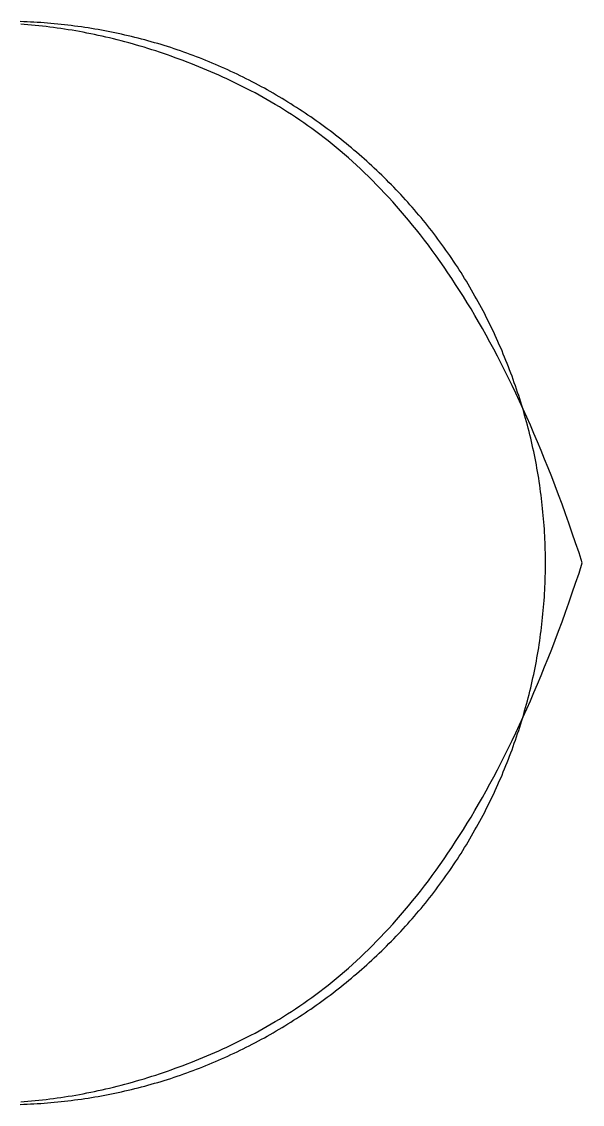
# Model space of a CAD drawing. Header units: millimetres. Extents: x -46.8 to 50, y -46.8 to 46.8.
# Drawn here: x 1.6 to 50, y -46.8 to 46.8 of the extents above; entities that cross this region are included whole.
import ezdxf

# ---------------------------------------------------------------- set-up
doc = ezdxf.new("R2010")
doc.units = ezdxf.units.MM

msp = doc.modelspace()

# ---------------------------------------------------------------- linework, layer by layer
for points in [[(1.471, -46.773, 15.1), (1.765, -46.763, 15.12), (2.059, -46.752, 15.14), (2.353, -46.738, 15.16), (2.647, -46.722, 15.18), (2.941, -46.705, 15.2), (3.234, -46.686, 15.22), (3.528, -46.665, 15.24), (3.821, -46.643, 15.26), (4.114, -46.618, 15.28), (4.407, -46.592, 15.3), (4.7, -46.564, 15.32), (4.993, -46.534, 15.34), (5.285, -46.502, 15.36), (5.577, -46.468, 15.38), (5.87, -46.433, 15.4), (6.161, -46.396, 15.42), (6.453, -46.356, 15.44), (6.744, -46.316, 15.46), (7.035, -46.273, 15.48), (7.326, -46.228, 15.5), (7.616, -46.182, 15.52), (7.906, -46.134, 15.54), (8.196, -46.084, 15.56), (8.486, -46.032, 15.58), (8.775, -45.979, 15.6), (9.064, -45.923, 15.62), (9.352, -45.866, 15.64), (9.64, -45.807, 15.66), (9.928, -45.746, 15.68), (10.215, -45.683, 15.7), (10.502, -45.619, 15.72), (10.788, -45.553, 15.74), (11.074, -45.485, 15.76), (11.36, -45.415, 15.78), (11.645, -45.343, 15.8), (11.929, -45.269, 15.82), (12.213, -45.194, 15.84), (12.497, -45.117, 15.86), (12.78, -45.038, 15.88), (13.063, -44.957, 15.9), (13.345, -44.874, 15.92), (13.626, -44.79, 15.94), (13.907, -44.704, 15.96), (14.187, -44.615, 15.98), (14.467, -44.526, 16), (14.746, -44.434, 16.02), (15.025, -44.34, 16.04), (15.303, -44.245, 16.06), (15.58, -44.148, 16.08), (15.857, -44.049, 16.1), (16.133, -43.948, 16.12), (16.409, -43.846, 16.14), (16.684, -43.741, 16.16), (16.958, -43.635, 16.18), (17.231, -43.528, 16.2), (17.504, -43.418, 16.22), (17.776, -43.307, 16.24), (18.047, -43.194, 16.26), (18.318, -43.079, 16.28), (18.588, -42.963, 16.3), (18.857, -42.845, 16.32), (19.126, -42.725, 16.34), (19.393, -42.603, 16.36), (19.66, -42.48, 16.38), (19.927, -42.355, 16.4), (20.192, -42.229, 16.42), (20.457, -42.1, 16.44), (20.72, -41.97, 16.46), (20.983, -41.839, 16.48), (21.246, -41.706, 16.5), (21.507, -41.571, 16.52), (21.768, -41.434, 16.54), (22.027, -41.296, 16.56), (22.286, -41.156, 16.58), (22.544, -41.015, 16.6), (22.801, -40.872, 16.62), (23.057, -40.727, 16.64), (23.312, -40.581, 16.66), (23.567, -40.433, 16.68), (23.82, -40.284, 16.7), (24.073, -40.133, 16.72), (24.324, -39.981, 16.74), (24.575, -39.827, 16.76), (24.825, -39.671, 16.78), (25.074, -39.514, 16.8), (25.321, -39.355, 16.82), (25.568, -39.195, 16.84), (25.814, -39.033, 16.86), (26.059, -38.87, 16.88), (26.303, -38.705, 16.9), (26.545, -38.539, 16.92), (26.787, -38.371, 16.94), (27.028, -38.202, 16.96), (27.267, -38.031, 16.98), (27.506, -37.859, 17), (27.744, -37.685, 17.02), (27.98, -37.51, 17.04), (28.215, -37.333, 17.06), (28.45, -37.155, 17.08), (28.683, -36.976, 17.1), (28.915, -36.795, 17.12), (29.146, -36.612, 17.14), (29.376, -36.429, 17.16), (29.604, -36.243, 17.18), (29.832, -36.057, 17.2), (30.058, -35.869, 17.22), (30.283, -35.679, 17.24), (30.507, -35.489, 17.26), (30.73, -35.296, 17.28), (30.951, -35.103, 17.3), (31.172, -34.908, 17.32), (31.391, -34.712, 17.34), (31.609, -34.514, 17.36), (31.826, -34.315, 17.38), (32.041, -34.115, 17.4), (32.255, -33.913, 17.42), (32.468, -33.71, 17.44), (32.68, -33.506, 17.46), (32.89, -33.3, 17.48), (33.099, -33.094, 17.5), (33.307, -32.885, 17.52), (33.513, -32.676, 17.54), (33.718, -32.465, 17.56), (33.922, -32.253, 17.58), (34.125, -32.04, 17.6), (34.326, -31.825, 17.62), (34.525, -31.609, 17.64), (34.724, -31.392, 17.66), (34.921, -31.174, 17.68), (35.116, -30.955, 17.7), (35.31, -30.734, 17.72), (35.503, -30.512, 17.74), (35.694, -30.289, 17.76), (35.884, -30.064, 17.78), (36.073, -29.839, 17.8), (36.26, -29.612, 17.82), (36.445, -29.384, 17.84), (36.629, -29.155, 17.86), (36.812, -28.924, 17.88), (36.993, -28.693, 17.9), (37.172, -28.46, 17.92), (37.351, -28.227, 17.94), (37.527, -27.992, 17.96), (37.702, -27.756, 17.98), (37.876, -27.518, 18), (38.048, -27.28, 18.02), (38.218, -27.041, 18.04), (38.387, -26.8, 18.06), (38.554, -26.558, 18.08), (38.72, -26.316, 18.1), (38.884, -26.072, 18.12), (39.047, -25.827, 18.14), (39.208, -25.581, 18.16), (39.367, -25.334, 18.18), (39.525, -25.086, 18.2), (39.682, -24.837, 18.22), (39.836, -24.588, 18.24), (39.99, -24.337, 18.26), (40.141, -24.085, 18.28), (40.291, -23.832, 18.3), (40.439, -23.578, 18.32), (40.586, -23.323, 18.34), (40.731, -23.068, 18.36), (40.875, -22.811, 18.38), (41.017, -22.553, 18.4), (41.157, -22.295, 18.42), (41.296, -22.036, 18.44), (41.433, -21.776, 18.46), (41.568, -21.515, 18.48), (41.702, -21.253, 18.5), (41.834, -20.99, 18.52), (41.965, -20.726, 18.54), (42.094, -20.462, 18.56), (42.221, -20.197, 18.58), (42.346, -19.931, 18.6), (42.47, -19.664, 18.62), (42.593, -19.396, 18.64), (42.713, -19.128, 18.66), (42.832, -18.859, 18.68), (42.949, -18.589, 18.7), (43.065, -18.319, 18.72), (43.179, -18.047, 18.74), (43.291, -17.775, 18.76), (43.402, -17.503, 18.78), (43.511, -17.229, 18.8), (43.618, -16.955, 18.82), (43.723, -16.681, 18.84), (43.827, -16.405, 18.86), (43.929, -16.129, 18.88), (44.029, -15.853, 18.9), (44.128, -15.576, 18.92), (44.225, -15.298, 18.94), (44.32, -15.019, 18.96), (44.414, -14.74, 18.98), (44.506, -14.461, 19), (44.596, -14.181, 19.02), (44.684, -13.9, 19.04), (44.771, -13.619, 19.06), (44.856, -13.337, 19.08), (44.939, -13.055, 19.1), (45.02, -12.772, 19.12), (45.1, -12.489, 19.14), (45.178, -12.205, 19.16), (45.254, -11.921, 19.18), (45.328, -11.636, 19.2), (45.401, -11.351, 19.22), (45.471, -11.065, 19.24), (45.54, -10.779, 19.26), (45.608, -10.493, 19.28), (45.673, -10.206, 19.3), (45.737, -9.919, 19.32), (45.799, -9.631, 19.34), (45.859, -9.343, 19.36), (45.917, -9.055, 19.38), (45.974, -8.766, 19.4), (46.029, -8.477, 19.42), (46.082, -8.188, 19.44), (46.133, -7.898, 19.46), (46.182, -7.608, 19.48), (46.23, -7.318, 19.5), (46.275, -7.028, 19.52), (46.319, -6.737, 19.54), (46.361, -6.446, 19.56), (46.401, -6.154, 19.58), (46.44, -5.863, 19.6), (46.476, -5.571, 19.62), (46.511, -5.279, 19.64), (46.544, -4.987, 19.66), (46.575, -4.695, 19.68), (46.604, -4.402, 19.7), (46.631, -4.109, 19.72), (46.657, -3.816, 19.74), (46.68, -3.523, 19.76), (46.702, -3.23, 19.78), (46.722, -2.937, 19.8), (46.74, -2.644, 19.82), (46.756, -2.35, 19.84), (46.77, -2.057, 19.86), (46.783, -1.763, 19.88), (46.793, -1.469, 19.9), (46.802, -1.175, 19.92), (46.808, -0.882, 19.94), (46.813, -0.588, 19.96), (46.816, -0.294, 19.98), (46.817, 0, 20), (46.816, 0.294, 20.02), (46.813, 0.588, 20.04), (46.808, 0.882, 20.06), (46.802, 1.175, 20.08), (46.793, 1.469, 20.1), (46.783, 1.763, 20.12), (46.77, 2.057, 20.14), (46.756, 2.35, 20.16), (46.74, 2.644, 20.18), (46.722, 2.937, 20.2), (46.702, 3.23, 20.22), (46.68, 3.523, 20.24), (46.657, 3.816, 20.26), (46.631, 4.109, 20.28), (46.604, 4.402, 20.3), (46.575, 4.695, 20.32), (46.544, 4.987, 20.34), (46.511, 5.279, 20.36), (46.476, 5.571, 20.38), (46.44, 5.863, 20.4), (46.401, 6.154, 20.42), (46.361, 6.446, 20.44), (46.319, 6.737, 20.46), (46.275, 7.028, 20.48), (46.23, 7.318, 20.5), (46.182, 7.608, 20.52), (46.133, 7.898, 20.54), (46.082, 8.188, 20.56), (46.029, 8.477, 20.58), (45.974, 8.766, 20.6), (45.917, 9.055, 20.62), (45.859, 9.343, 20.64), (45.799, 9.631, 20.66), (45.737, 9.919, 20.68), (45.673, 10.206, 20.7), (45.608, 10.493, 20.72), (45.54, 10.779, 20.74), (45.471, 11.065, 20.76), (45.401, 11.351, 20.78), (45.328, 11.636, 20.8), (45.254, 11.921, 20.82), (45.178, 12.205, 20.84), (45.1, 12.489, 20.86), (45.02, 12.772, 20.88), (44.939, 13.055, 20.9), (44.856, 13.337, 20.92), (44.771, 13.619, 20.94), (44.684, 13.9, 20.96), (44.596, 14.181, 20.98), (44.506, 14.461, 21), (44.414, 14.74, 21.02), (44.32, 15.019, 21.04), (44.225, 15.298, 21.06), (44.128, 15.576, 21.08), (44.029, 15.853, 21.1), (43.929, 16.129, 21.12), (43.827, 16.405, 21.14), (43.723, 16.681, 21.16), (43.618, 16.955, 21.18), (43.511, 17.229, 21.2), (43.402, 17.503, 21.22), (43.291, 17.775, 21.24), (43.179, 18.047, 21.26), (43.065, 18.319, 21.28), (42.949, 18.589, 21.3), (42.832, 18.859, 21.32), (42.713, 19.128, 21.34), (42.593, 19.396, 21.36), (42.47, 19.664, 21.38), (42.346, 19.931, 21.4), (42.221, 20.197, 21.42), (42.094, 20.462, 21.44), (41.965, 20.726, 21.46), (41.834, 20.99, 21.48), (41.702, 21.253, 21.5), (41.568, 21.515, 21.52), (41.433, 21.776, 21.54), (41.296, 22.036, 21.56), (41.157, 22.295, 21.58), (41.017, 22.553, 21.6), (40.875, 22.811, 21.62), (40.731, 23.068, 21.64), (40.586, 23.323, 21.66), (40.439, 23.578, 21.68), (40.291, 23.832, 21.7), (40.141, 24.085, 21.72), (39.99, 24.337, 21.74), (39.836, 24.588, 21.76), (39.682, 24.837, 21.78), (39.525, 25.086, 21.8), (39.367, 25.334, 21.82), (39.208, 25.581, 21.84), (39.047, 25.827, 21.86), (38.884, 26.072, 21.88), (38.72, 26.316, 21.9), (38.554, 26.558, 21.92), (38.387, 26.8, 21.94), (38.218, 27.041, 21.96), (38.048, 27.28, 21.98), (37.876, 27.518, 22), (37.702, 27.756, 22.02), (37.527, 27.992, 22.04), (37.351, 28.227, 22.06), (37.172, 28.46, 22.08), (36.993, 28.693, 22.1), (36.812, 28.924, 22.12), (36.629, 29.155, 22.14), (36.445, 29.384, 22.16), (36.26, 29.612, 22.18), (36.073, 29.839, 22.2), (35.884, 30.064, 22.22), (35.694, 30.289, 22.24), (35.503, 30.512, 22.26), (35.31, 30.734, 22.28), (35.116, 30.955, 22.3), (34.921, 31.174, 22.32), (34.724, 31.392, 22.34), (34.525, 31.609, 22.36), (34.326, 31.825, 22.38), (34.125, 32.04, 22.4), (33.922, 32.253, 22.42), (33.718, 32.465, 22.44), (33.513, 32.676, 22.46), (33.307, 32.885, 22.48), (33.099, 33.094, 22.5), (32.89, 33.3, 22.52), (32.68, 33.506, 22.54), (32.468, 33.71, 22.56), (32.255, 33.913, 22.58), (32.041, 34.115, 22.6), (31.826, 34.315, 22.62), (31.609, 34.514, 22.64), (31.391, 34.712, 22.66), (31.172, 34.908, 22.68), (30.951, 35.103, 22.7), (30.73, 35.296, 22.72), (30.507, 35.489, 22.74), (30.283, 35.679, 22.76), (30.058, 35.869, 22.78), (29.832, 36.057, 22.8), (29.604, 36.243, 22.82), (29.376, 36.429, 22.84), (29.146, 36.612, 22.86), (28.915, 36.795, 22.88), (28.683, 36.976, 22.9), (28.45, 37.155, 22.92), (28.215, 37.333, 22.94), (27.98, 37.51, 22.96), (27.744, 37.685, 22.98), (27.506, 37.859, 23), (27.267, 38.031, 23.02), (27.028, 38.202, 23.04), (26.787, 38.371, 23.06), (26.545, 38.539, 23.08), (26.303, 38.705, 23.1), (26.059, 38.87, 23.12), (25.814, 39.033, 23.14), (25.568, 39.195, 23.16), (25.321, 39.355, 23.18), (25.074, 39.514, 23.2), (24.825, 39.671, 23.22), (24.575, 39.827, 23.24), (24.324, 39.981, 23.26), (24.073, 40.133, 23.28), (23.82, 40.284, 23.3), (23.567, 40.433, 23.32), (23.312, 40.581, 23.34), (23.057, 40.727, 23.36), (22.801, 40.872, 23.38), (22.544, 41.015, 23.4), (22.286, 41.156, 23.42), (22.027, 41.296, 23.44), (21.768, 41.434, 23.46), (21.507, 41.571, 23.48), (21.246, 41.706, 23.5), (20.983, 41.839, 23.52), (20.72, 41.97, 23.54), (20.457, 42.1, 23.56), (20.192, 42.229, 23.58), (19.927, 42.355, 23.6), (19.66, 42.48, 23.62), (19.393, 42.603, 23.64), (19.126, 42.725, 23.66), (18.857, 42.845, 23.68), (18.588, 42.963, 23.7), (18.318, 43.079, 23.72), (18.047, 43.194, 23.74), (17.776, 43.307, 23.76), (17.504, 43.418, 23.78), (17.231, 43.528, 23.8), (16.958, 43.635, 23.82), (16.684, 43.741, 23.84), (16.409, 43.846, 23.86), (16.133, 43.948, 23.88), (15.857, 44.049, 23.9), (15.58, 44.148, 23.92), (15.303, 44.245, 23.94), (15.025, 44.34, 23.96), (14.746, 44.434, 23.98), (14.467, 44.526, 24), (14.187, 44.615, 24.02), (13.907, 44.704, 24.04), (13.626, 44.79, 24.06), (13.345, 44.874, 24.08), (13.063, 44.957, 24.1), (12.78, 45.038, 24.12), (12.497, 45.117, 24.14), (12.213, 45.194, 24.16), (11.929, 45.269, 24.18), (11.645, 45.343, 24.2), (11.36, 45.415, 24.22), (11.074, 45.485, 24.24), (10.788, 45.553, 24.26), (10.502, 45.619, 24.28), (10.215, 45.683, 24.3), (9.928, 45.746, 24.32), (9.64, 45.807, 24.34), (9.352, 45.866, 24.36), (9.064, 45.923, 24.38), (8.775, 45.979, 24.4), (8.486, 46.032, 24.42), (8.196, 46.084, 24.44), (7.906, 46.134, 24.46), (7.616, 46.182, 24.48), (7.326, 46.228, 24.5), (7.035, 46.273, 24.52), (6.744, 46.316, 24.54), (6.453, 46.356, 24.56), (6.161, 46.396, 24.58), (5.87, 46.433, 24.6), (5.577, 46.468, 24.62), (5.285, 46.502, 24.64), (4.993, 46.534, 24.66), (4.7, 46.564, 24.68), (4.407, 46.592, 24.7), (4.114, 46.618, 24.72), (3.821, 46.643, 24.74), (3.528, 46.665, 24.76), (3.234, 46.686, 24.78), (2.941, 46.705, 24.8), (2.647, 46.722, 24.82), (2.353, 46.738, 24.84), (2.059, 46.752, 24.86), (1.765, 46.763, 24.88), (1.471, 46.773, 24.9)], [(1.471, -46.773, 35.1), (1.765, -46.763, 35.12), (2.059, -46.752, 35.14), (2.353, -46.738, 35.16), (2.647, -46.722, 35.18), (2.941, -46.705, 35.2), (3.234, -46.686, 35.22), (3.528, -46.665, 35.24), (3.821, -46.643, 35.26), (4.114, -46.618, 35.28), (4.407, -46.592, 35.3), (4.7, -46.564, 35.32), (4.993, -46.534, 35.34), (5.285, -46.502, 35.36), (5.577, -46.468, 35.38), (5.87, -46.433, 35.4), (6.161, -46.396, 35.42), (6.453, -46.356, 35.44), (6.744, -46.316, 35.46), (7.035, -46.273, 35.48), (7.326, -46.228, 35.5), (7.616, -46.182, 35.52), (7.906, -46.134, 35.54), (8.196, -46.084, 35.56), (8.486, -46.032, 35.58), (8.775, -45.979, 35.6), (9.064, -45.923, 35.62), (9.352, -45.866, 35.64), (9.64, -45.807, 35.66), (9.928, -45.746, 35.68), (10.215, -45.683, 35.7), (10.502, -45.619, 35.72), (10.788, -45.553, 35.74), (11.074, -45.485, 35.76), (11.36, -45.415, 35.78), (11.645, -45.343, 35.8), (11.929, -45.269, 35.82), (12.213, -45.194, 35.84), (12.497, -45.117, 35.86), (12.78, -45.038, 35.88), (13.063, -44.957, 35.9), (13.345, -44.874, 35.92), (13.626, -44.79, 35.94), (13.907, -44.704, 35.96), (14.187, -44.615, 35.98), (14.467, -44.526, 36), (14.746, -44.434, 36.02), (15.025, -44.34, 36.04), (15.303, -44.245, 36.06), (15.58, -44.148, 36.08), (15.857, -44.049, 36.1), (16.133, -43.948, 36.12), (16.409, -43.846, 36.14), (16.684, -43.741, 36.16), (16.958, -43.635, 36.18), (17.231, -43.528, 36.2), (17.504, -43.418, 36.22), (17.776, -43.307, 36.24), (18.047, -43.194, 36.26), (18.318, -43.079, 36.28), (18.588, -42.963, 36.3), (18.857, -42.845, 36.32), (19.126, -42.725, 36.34), (19.393, -42.603, 36.36), (19.66, -42.48, 36.38), (19.927, -42.355, 36.4), (20.192, -42.229, 36.42), (20.457, -42.1, 36.44), (20.72, -41.97, 36.46), (20.983, -41.839, 36.48), (21.246, -41.706, 36.5), (21.507, -41.571, 36.52), (21.768, -41.434, 36.54), (22.027, -41.296, 36.56), (22.286, -41.156, 36.58), (22.544, -41.015, 36.6), (22.801, -40.872, 36.62), (23.057, -40.727, 36.64), (23.312, -40.581, 36.66), (23.567, -40.433, 36.68), (23.82, -40.284, 36.7), (24.073, -40.133, 36.72), (24.324, -39.981, 36.74), (24.575, -39.827, 36.76), (24.825, -39.671, 36.78), (25.074, -39.514, 36.8), (25.321, -39.355, 36.82), (25.568, -39.195, 36.84), (25.814, -39.033, 36.86), (26.059, -38.87, 36.88), (26.303, -38.705, 36.9), (26.545, -38.539, 36.92), (26.787, -38.371, 36.94), (27.028, -38.202, 36.96), (27.267, -38.031, 36.98), (27.506, -37.859, 37), (27.744, -37.685, 37.02), (27.98, -37.51, 37.04), (28.215, -37.333, 37.06), (28.45, -37.155, 37.08), (28.683, -36.976, 37.1), (28.915, -36.795, 37.12), (29.146, -36.612, 37.14), (29.376, -36.429, 37.16), (29.604, -36.243, 37.18), (29.832, -36.057, 37.2), (30.058, -35.869, 37.22), (30.283, -35.679, 37.24), (30.507, -35.489, 37.26), (30.73, -35.296, 37.28), (30.951, -35.103, 37.3), (31.172, -34.908, 37.32), (31.391, -34.712, 37.34), (31.609, -34.514, 37.36), (31.826, -34.315, 37.38), (32.041, -34.115, 37.4), (32.255, -33.913, 37.42), (32.468, -33.71, 37.44), (32.68, -33.506, 37.46), (32.89, -33.3, 37.48), (33.099, -33.094, 37.5), (33.307, -32.885, 37.52), (33.513, -32.676, 37.54), (33.718, -32.465, 37.56), (33.922, -32.253, 37.58), (34.125, -32.04, 37.6), (34.326, -31.825, 37.62), (34.525, -31.609, 37.64), (34.724, -31.392, 37.66), (34.921, -31.174, 37.68), (35.116, -30.955, 37.7), (35.31, -30.734, 37.72), (35.503, -30.512, 37.74), (35.694, -30.289, 37.76), (35.884, -30.064, 37.78), (36.073, -29.839, 37.8), (36.26, -29.612, 37.82), (36.445, -29.384, 37.84), (36.629, -29.155, 37.86), (36.812, -28.924, 37.88), (36.993, -28.693, 37.9), (37.172, -28.46, 37.92), (37.351, -28.227, 37.94), (37.527, -27.992, 37.96), (37.702, -27.756, 37.98), (37.876, -27.518, 38), (38.048, -27.28, 38.02), (38.218, -27.041, 38.04), (38.387, -26.8, 38.06), (38.554, -26.558, 38.08), (38.72, -26.316, 38.1), (38.884, -26.072, 38.12), (39.047, -25.827, 38.14), (39.208, -25.581, 38.16), (39.367, -25.334, 38.18), (39.525, -25.086, 38.2), (39.682, -24.837, 38.22), (39.836, -24.588, 38.24), (39.99, -24.337, 38.26), (40.141, -24.085, 38.28), (40.291, -23.832, 38.3), (40.439, -23.578, 38.32), (40.586, -23.323, 38.34), (40.731, -23.068, 38.36), (40.875, -22.811, 38.38), (41.017, -22.553, 38.4), (41.157, -22.295, 38.42), (41.296, -22.036, 38.44), (41.433, -21.776, 38.46), (41.568, -21.515, 38.48), (41.702, -21.253, 38.5), (41.834, -20.99, 38.52), (41.965, -20.726, 38.54), (42.094, -20.462, 38.56), (42.221, -20.197, 38.58), (42.346, -19.931, 38.6), (42.47, -19.664, 38.62), (42.593, -19.396, 38.64), (42.713, -19.128, 38.66), (42.832, -18.859, 38.68), (42.949, -18.589, 38.7), (43.065, -18.319, 38.72), (43.179, -18.047, 38.74), (43.291, -17.775, 38.76), (43.402, -17.503, 38.78), (43.511, -17.229, 38.8), (43.618, -16.955, 38.82), (43.723, -16.681, 38.84), (43.827, -16.405, 38.86), (43.929, -16.129, 38.88), (44.029, -15.853, 38.9), (44.128, -15.576, 38.92), (44.225, -15.298, 38.94), (44.32, -15.019, 38.96), (44.414, -14.74, 38.98), (44.506, -14.461, 39), (44.596, -14.181, 39.02), (44.684, -13.9, 39.04), (44.771, -13.619, 39.06), (44.856, -13.337, 39.08), (44.939, -13.055, 39.1), (45.02, -12.772, 39.12), (45.1, -12.489, 39.14), (45.178, -12.205, 39.16), (45.254, -11.921, 39.18), (45.328, -11.636, 39.2), (45.401, -11.351, 39.22), (45.471, -11.065, 39.24), (45.54, -10.779, 39.26), (45.608, -10.493, 39.28), (45.673, -10.206, 39.3), (45.737, -9.919, 39.32), (45.799, -9.631, 39.34), (45.859, -9.343, 39.36), (45.917, -9.055, 39.38), (45.974, -8.766, 39.4), (46.029, -8.477, 39.42), (46.082, -8.188, 39.44), (46.133, -7.898, 39.46), (46.182, -7.608, 39.48), (46.23, -7.318, 39.5), (46.275, -7.028, 39.52), (46.319, -6.737, 39.54), (46.361, -6.446, 39.56), (46.401, -6.154, 39.58), (46.44, -5.863, 39.6), (46.476, -5.571, 39.62), (46.511, -5.279, 39.64), (46.544, -4.987, 39.66), (46.575, -4.695, 39.68), (46.604, -4.402, 39.7), (46.631, -4.109, 39.72), (46.657, -3.816, 39.74), (46.68, -3.523, 39.76), (46.702, -3.23, 39.78), (46.722, -2.937, 39.8), (46.74, -2.644, 39.82), (46.756, -2.35, 39.84), (46.77, -2.057, 39.86), (46.783, -1.763, 39.88), (46.793, -1.469, 39.9), (46.802, -1.175, 39.92), (46.808, -0.882, 39.94), (46.813, -0.588, 39.96), (46.816, -0.294, 39.98), (46.817, 0, 40), (46.816, 0.294, 40.02), (46.813, 0.588, 40.04), (46.808, 0.882, 40.06), (46.802, 1.175, 40.08), (46.793, 1.469, 40.1), (46.783, 1.763, 40.12), (46.77, 2.057, 40.14), (46.756, 2.35, 40.16), (46.74, 2.644, 40.18), (46.722, 2.937, 40.2), (46.702, 3.23, 40.22), (46.68, 3.523, 40.24), (46.657, 3.816, 40.26), (46.631, 4.109, 40.28), (46.604, 4.402, 40.3), (46.575, 4.695, 40.32), (46.544, 4.987, 40.34), (46.511, 5.279, 40.36), (46.476, 5.571, 40.38), (46.44, 5.863, 40.4), (46.401, 6.154, 40.42), (46.361, 6.446, 40.44), (46.319, 6.737, 40.46), (46.275, 7.028, 40.48), (46.23, 7.318, 40.5), (46.182, 7.608, 40.52), (46.133, 7.898, 40.54), (46.082, 8.188, 40.56), (46.029, 8.477, 40.58), (45.974, 8.766, 40.6), (45.917, 9.055, 40.62), (45.859, 9.343, 40.64), (45.799, 9.631, 40.66), (45.737, 9.919, 40.68), (45.673, 10.206, 40.7), (45.608, 10.493, 40.72), (45.54, 10.779, 40.74), (45.471, 11.065, 40.76), (45.401, 11.351, 40.78), (45.328, 11.636, 40.8), (45.254, 11.921, 40.82), (45.178, 12.205, 40.84), (45.1, 12.489, 40.86), (45.02, 12.772, 40.88), (44.939, 13.055, 40.9), (44.856, 13.337, 40.92), (44.771, 13.619, 40.94), (44.684, 13.9, 40.96), (44.596, 14.181, 40.98), (44.506, 14.461, 41), (44.414, 14.74, 41.02), (44.32, 15.019, 41.04), (44.225, 15.298, 41.06), (44.128, 15.576, 41.08), (44.029, 15.853, 41.1), (43.929, 16.129, 41.12), (43.827, 16.405, 41.14), (43.723, 16.681, 41.16), (43.618, 16.955, 41.18), (43.511, 17.229, 41.2), (43.402, 17.503, 41.22), (43.291, 17.775, 41.24), (43.179, 18.047, 41.26), (43.065, 18.319, 41.28), (42.949, 18.589, 41.3), (42.832, 18.859, 41.32), (42.713, 19.128, 41.34), (42.593, 19.396, 41.36), (42.47, 19.664, 41.38), (42.346, 19.931, 41.4), (42.221, 20.197, 41.42), (42.094, 20.462, 41.44), (41.965, 20.726, 41.46), (41.834, 20.99, 41.48), (41.702, 21.253, 41.5), (41.568, 21.515, 41.52), (41.433, 21.776, 41.54), (41.296, 22.036, 41.56), (41.157, 22.295, 41.58), (41.017, 22.553, 41.6), (40.875, 22.811, 41.62), (40.731, 23.068, 41.64), (40.586, 23.323, 41.66), (40.439, 23.578, 41.68), (40.291, 23.832, 41.7), (40.141, 24.085, 41.72), (39.99, 24.337, 41.74), (39.836, 24.588, 41.76), (39.682, 24.837, 41.78), (39.525, 25.086, 41.8), (39.367, 25.334, 41.82), (39.208, 25.581, 41.84), (39.047, 25.827, 41.86), (38.884, 26.072, 41.88), (38.72, 26.316, 41.9), (38.554, 26.558, 41.92), (38.387, 26.8, 41.94), (38.218, 27.041, 41.96), (38.048, 27.28, 41.98), (37.876, 27.518, 42), (37.702, 27.756, 42.02), (37.527, 27.992, 42.04), (37.351, 28.227, 42.06), (37.172, 28.46, 42.08), (36.993, 28.693, 42.1), (36.812, 28.924, 42.12), (36.629, 29.155, 42.14), (36.445, 29.384, 42.16), (36.26, 29.612, 42.18), (36.073, 29.839, 42.2), (35.884, 30.064, 42.22), (35.694, 30.289, 42.24), (35.503, 30.512, 42.26), (35.31, 30.734, 42.28), (35.116, 30.955, 42.3), (34.921, 31.174, 42.32), (34.724, 31.392, 42.34), (34.525, 31.609, 42.36), (34.326, 31.825, 42.38), (34.125, 32.04, 42.4), (33.922, 32.253, 42.42), (33.718, 32.465, 42.44), (33.513, 32.676, 42.46), (33.307, 32.885, 42.48), (33.099, 33.094, 42.5), (32.89, 33.3, 42.52), (32.68, 33.506, 42.54), (32.468, 33.71, 42.56), (32.255, 33.913, 42.58), (32.041, 34.115, 42.6), (31.826, 34.315, 42.62), (31.609, 34.514, 42.64), (31.391, 34.712, 42.66), (31.172, 34.908, 42.68), (30.951, 35.103, 42.7), (30.73, 35.296, 42.72), (30.507, 35.489, 42.74), (30.283, 35.679, 42.76), (30.058, 35.869, 42.78), (29.832, 36.057, 42.8), (29.604, 36.243, 42.82), (29.376, 36.429, 42.84), (29.146, 36.612, 42.86), (28.915, 36.795, 42.88), (28.683, 36.976, 42.9), (28.45, 37.155, 42.92), (28.215, 37.333, 42.94), (27.98, 37.51, 42.96), (27.744, 37.685, 42.98), (27.506, 37.859, 43), (27.267, 38.031, 43.02), (27.028, 38.202, 43.04), (26.787, 38.371, 43.06), (26.545, 38.539, 43.08), (26.303, 38.705, 43.1), (26.059, 38.87, 43.12), (25.814, 39.033, 43.14), (25.568, 39.195, 43.16), (25.321, 39.355, 43.18), (25.074, 39.514, 43.2), (24.825, 39.671, 43.22), (24.575, 39.827, 43.24), (24.324, 39.981, 43.26), (24.073, 40.133, 43.28), (23.82, 40.284, 43.3), (23.567, 40.433, 43.32), (23.312, 40.581, 43.34), (23.057, 40.727, 43.36), (22.801, 40.872, 43.38), (22.544, 41.015, 43.4), (22.286, 41.156, 43.42), (22.027, 41.296, 43.44), (21.768, 41.434, 43.46), (21.507, 41.571, 43.48), (21.246, 41.706, 43.5), (20.983, 41.839, 43.52), (20.72, 41.97, 43.54), (20.457, 42.1, 43.56), (20.192, 42.229, 43.58), (19.927, 42.355, 43.6), (19.66, 42.48, 43.62), (19.393, 42.603, 43.64), (19.126, 42.725, 43.66), (18.857, 42.845, 43.68), (18.588, 42.963, 43.7), (18.318, 43.079, 43.72), (18.047, 43.194, 43.74), (17.776, 43.307, 43.76), (17.504, 43.418, 43.78), (17.231, 43.528, 43.8), (16.958, 43.635, 43.82), (16.684, 43.741, 43.84), (16.409, 43.846, 43.86), (16.133, 43.948, 43.88), (15.857, 44.049, 43.9), (15.58, 44.148, 43.92), (15.303, 44.245, 43.94), (15.025, 44.34, 43.96), (14.746, 44.434, 43.98), (14.467, 44.526, 44), (14.187, 44.615, 44.02), (13.907, 44.704, 44.04), (13.626, 44.79, 44.06), (13.345, 44.874, 44.08), (13.063, 44.957, 44.1), (12.78, 45.038, 44.12), (12.497, 45.117, 44.14), (12.213, 45.194, 44.16), (11.929, 45.269, 44.18), (11.645, 45.343, 44.2), (11.36, 45.415, 44.22), (11.074, 45.485, 44.24), (10.788, 45.553, 44.26), (10.502, 45.619, 44.28), (10.215, 45.683, 44.3), (9.928, 45.746, 44.32), (9.64, 45.807, 44.34), (9.352, 45.866, 44.36), (9.064, 45.923, 44.38), (8.775, 45.979, 44.4), (8.486, 46.032, 44.42), (8.196, 46.084, 44.44), (7.906, 46.134, 44.46), (7.616, 46.182, 44.48), (7.326, 46.228, 44.5), (7.035, 46.273, 44.52), (6.744, 46.316, 44.54), (6.453, 46.356, 44.56), (6.161, 46.396, 44.58), (5.87, 46.433, 44.6), (5.577, 46.468, 44.62), (5.285, 46.502, 44.64), (4.993, 46.534, 44.66), (4.7, 46.564, 44.68), (4.407, 46.592, 44.7), (4.114, 46.618, 44.72), (3.821, 46.643, 44.74), (3.528, 46.665, 44.76), (3.234, 46.686, 44.78), (2.941, 46.705, 44.8), (2.647, 46.722, 44.82), (2.353, 46.738, 44.84), (2.059, 46.752, 44.86), (1.765, 46.763, 44.88), (1.471, 46.773, 44.9)], [(1.471, -46.773, 55.1), (1.765, -46.763, 55.12), (2.059, -46.752, 55.14), (2.353, -46.738, 55.16), (2.647, -46.722, 55.18), (2.941, -46.705, 55.2), (3.234, -46.686, 55.22), (3.528, -46.665, 55.24), (3.821, -46.643, 55.26), (4.114, -46.618, 55.28), (4.407, -46.592, 55.3), (4.7, -46.564, 55.32), (4.993, -46.534, 55.34), (5.285, -46.502, 55.36), (5.577, -46.468, 55.38), (5.87, -46.433, 55.4), (6.161, -46.396, 55.42), (6.453, -46.356, 55.44), (6.744, -46.316, 55.46), (7.035, -46.273, 55.48), (7.326, -46.228, 55.5), (7.616, -46.182, 55.52), (7.906, -46.134, 55.54), (8.196, -46.084, 55.56), (8.486, -46.032, 55.58), (8.775, -45.979, 55.6), (9.064, -45.923, 55.62), (9.352, -45.866, 55.64), (9.64, -45.807, 55.66), (9.928, -45.746, 55.68), (10.215, -45.683, 55.7), (10.502, -45.619, 55.72), (10.788, -45.553, 55.74), (11.074, -45.485, 55.76), (11.36, -45.415, 55.78), (11.645, -45.343, 55.8), (11.929, -45.269, 55.82), (12.213, -45.194, 55.84), (12.497, -45.117, 55.86), (12.78, -45.038, 55.88), (13.063, -44.957, 55.9), (13.345, -44.874, 55.92), (13.626, -44.79, 55.94), (13.907, -44.704, 55.96), (14.187, -44.615, 55.98), (14.467, -44.526, 56), (14.746, -44.434, 56.02), (15.025, -44.34, 56.04), (15.303, -44.245, 56.06), (15.58, -44.148, 56.08), (15.857, -44.049, 56.1), (16.133, -43.948, 56.12), (16.409, -43.846, 56.14), (16.684, -43.741, 56.16), (16.958, -43.635, 56.18), (17.231, -43.528, 56.2), (17.504, -43.418, 56.22), (17.776, -43.307, 56.24), (18.047, -43.194, 56.26), (18.318, -43.079, 56.28), (18.588, -42.963, 56.3), (18.857, -42.845, 56.32), (19.126, -42.725, 56.34), (19.393, -42.603, 56.36), (19.66, -42.48, 56.38), (19.927, -42.355, 56.4), (20.192, -42.229, 56.42), (20.457, -42.1, 56.44), (20.72, -41.97, 56.46), (20.983, -41.839, 56.48), (21.246, -41.706, 56.5), (21.507, -41.571, 56.52), (21.768, -41.434, 56.54), (22.027, -41.296, 56.56), (22.286, -41.156, 56.58), (22.544, -41.015, 56.6), (22.801, -40.872, 56.62), (23.057, -40.727, 56.64), (23.312, -40.581, 56.66), (23.567, -40.433, 56.68), (23.82, -40.284, 56.7), (24.073, -40.133, 56.72), (24.324, -39.981, 56.74), (24.575, -39.827, 56.76), (24.825, -39.671, 56.78), (25.074, -39.514, 56.8), (25.321, -39.355, 56.82), (25.568, -39.195, 56.84), (25.814, -39.033, 56.86), (26.059, -38.87, 56.88), (26.303, -38.705, 56.9), (26.545, -38.539, 56.92), (26.787, -38.371, 56.94), (27.028, -38.202, 56.96), (27.267, -38.031, 56.98), (27.506, -37.859, 57), (27.744, -37.685, 57.02), (27.98, -37.51, 57.04), (28.215, -37.333, 57.06), (28.45, -37.155, 57.08), (28.683, -36.976, 57.1), (28.915, -36.795, 57.12), (29.146, -36.612, 57.14), (29.376, -36.429, 57.16), (29.604, -36.243, 57.18), (29.832, -36.057, 57.2), (30.058, -35.869, 57.22), (30.283, -35.679, 57.24), (30.507, -35.489, 57.26), (30.73, -35.296, 57.28), (30.951, -35.103, 57.3), (31.172, -34.908, 57.32), (31.391, -34.712, 57.34), (31.609, -34.514, 57.36), (31.826, -34.315, 57.38), (32.041, -34.115, 57.4), (32.255, -33.913, 57.42), (32.468, -33.71, 57.44), (32.68, -33.506, 57.46), (32.89, -33.3, 57.48), (33.099, -33.094, 57.5), (33.307, -32.885, 57.52), (33.513, -32.676, 57.54), (33.718, -32.465, 57.56), (33.922, -32.253, 57.58), (34.125, -32.04, 57.6), (34.326, -31.825, 57.62), (34.525, -31.609, 57.64), (34.724, -31.392, 57.66), (34.921, -31.174, 57.68), (35.116, -30.955, 57.7), (35.31, -30.734, 57.72), (35.503, -30.512, 57.74), (35.694, -30.289, 57.76), (35.884, -30.064, 57.78), (36.073, -29.839, 57.8), (36.26, -29.612, 57.82), (36.445, -29.384, 57.84), (36.629, -29.155, 57.86), (36.812, -28.924, 57.88), (36.993, -28.693, 57.9), (37.172, -28.46, 57.92), (37.351, -28.227, 57.94), (37.527, -27.992, 57.96), (37.702, -27.756, 57.98), (37.876, -27.518, 58), (38.048, -27.28, 58.02), (38.218, -27.041, 58.04), (38.387, -26.8, 58.06), (38.554, -26.558, 58.08), (38.72, -26.316, 58.1), (38.884, -26.072, 58.12), (39.047, -25.827, 58.14), (39.208, -25.581, 58.16), (39.367, -25.334, 58.18), (39.525, -25.086, 58.2), (39.682, -24.837, 58.22), (39.836, -24.588, 58.24), (39.99, -24.337, 58.26), (40.141, -24.085, 58.28), (40.291, -23.832, 58.3), (40.439, -23.578, 58.32), (40.586, -23.323, 58.34), (40.731, -23.068, 58.36), (40.875, -22.811, 58.38), (41.017, -22.553, 58.4), (41.157, -22.295, 58.42), (41.296, -22.036, 58.44), (41.433, -21.776, 58.46), (41.568, -21.515, 58.48), (41.702, -21.253, 58.5), (41.834, -20.99, 58.52), (41.965, -20.726, 58.54), (42.094, -20.462, 58.56), (42.221, -20.197, 58.58), (42.346, -19.931, 58.6), (42.47, -19.664, 58.62), (42.593, -19.396, 58.64), (42.713, -19.128, 58.66), (42.832, -18.859, 58.68), (42.949, -18.589, 58.7), (43.065, -18.319, 58.72), (43.179, -18.047, 58.74), (43.291, -17.775, 58.76), (43.402, -17.503, 58.78), (43.511, -17.229, 58.8), (43.618, -16.955, 58.82), (43.723, -16.681, 58.84), (43.827, -16.405, 58.86), (43.929, -16.129, 58.88), (44.029, -15.853, 58.9), (44.128, -15.576, 58.92), (44.225, -15.298, 58.94), (44.32, -15.019, 58.96), (44.414, -14.74, 58.98), (44.506, -14.461, 59), (44.596, -14.181, 59.02), (44.684, -13.9, 59.04), (44.771, -13.619, 59.06), (44.856, -13.337, 59.08), (44.939, -13.055, 59.1), (45.02, -12.772, 59.12), (45.1, -12.489, 59.14), (45.178, -12.205, 59.16), (45.254, -11.921, 59.18), (45.328, -11.636, 59.2), (45.401, -11.351, 59.22), (45.471, -11.065, 59.24), (45.54, -10.779, 59.26), (45.608, -10.493, 59.28), (45.673, -10.206, 59.3), (45.737, -9.919, 59.32), (45.799, -9.631, 59.34), (45.859, -9.343, 59.36), (45.917, -9.055, 59.38), (45.974, -8.766, 59.4), (46.029, -8.477, 59.42), (46.082, -8.188, 59.44), (46.133, -7.898, 59.46), (46.182, -7.608, 59.48), (46.23, -7.318, 59.5), (46.275, -7.028, 59.52), (46.319, -6.737, 59.54), (46.361, -6.446, 59.56), (46.401, -6.154, 59.58), (46.44, -5.863, 59.6), (46.476, -5.571, 59.62), (46.511, -5.279, 59.64), (46.544, -4.987, 59.66), (46.575, -4.695, 59.68), (46.604, -4.402, 59.7), (46.631, -4.109, 59.72), (46.657, -3.816, 59.74), (46.68, -3.523, 59.76), (46.702, -3.23, 59.78), (46.722, -2.937, 59.8), (46.74, -2.644, 59.82), (46.756, -2.35, 59.84), (46.77, -2.057, 59.86), (46.783, -1.763, 59.88), (46.793, -1.469, 59.9), (46.802, -1.175, 59.92), (46.808, -0.882, 59.94), (46.813, -0.588, 59.96), (46.816, -0.294, 59.98), (46.817, 0, 60), (46.816, 0.294, 60.02), (46.813, 0.588, 60.04), (46.808, 0.882, 60.06), (46.802, 1.175, 60.08), (46.793, 1.469, 60.1), (46.783, 1.763, 60.12), (46.77, 2.057, 60.14), (46.756, 2.35, 60.16), (46.74, 2.644, 60.18), (46.722, 2.937, 60.2), (46.702, 3.23, 60.22), (46.68, 3.523, 60.24), (46.657, 3.816, 60.26), (46.631, 4.109, 60.28), (46.604, 4.402, 60.3), (46.575, 4.695, 60.32), (46.544, 4.987, 60.34), (46.511, 5.279, 60.36), (46.476, 5.571, 60.38), (46.44, 5.863, 60.4), (46.401, 6.154, 60.42), (46.361, 6.446, 60.44), (46.319, 6.737, 60.46), (46.275, 7.028, 60.48), (46.23, 7.318, 60.5), (46.182, 7.608, 60.52), (46.133, 7.898, 60.54), (46.082, 8.188, 60.56), (46.029, 8.477, 60.58), (45.974, 8.766, 60.6), (45.917, 9.055, 60.62), (45.859, 9.343, 60.64), (45.799, 9.631, 60.66), (45.737, 9.919, 60.68), (45.673, 10.206, 60.7), (45.608, 10.493, 60.72), (45.54, 10.779, 60.74), (45.471, 11.065, 60.76), (45.401, 11.351, 60.78), (45.328, 11.636, 60.8), (45.254, 11.921, 60.82), (45.178, 12.205, 60.84), (45.1, 12.489, 60.86), (45.02, 12.772, 60.88), (44.939, 13.055, 60.9), (44.856, 13.337, 60.92), (44.771, 13.619, 60.94), (44.684, 13.9, 60.96), (44.596, 14.181, 60.98), (44.506, 14.461, 61), (44.414, 14.74, 61.02), (44.32, 15.019, 61.04), (44.225, 15.298, 61.06), (44.128, 15.576, 61.08), (44.029, 15.853, 61.1), (43.929, 16.129, 61.12), (43.827, 16.405, 61.14), (43.723, 16.681, 61.16), (43.618, 16.955, 61.18), (43.511, 17.229, 61.2), (43.402, 17.503, 61.22), (43.291, 17.775, 61.24), (43.179, 18.047, 61.26), (43.065, 18.319, 61.28), (42.949, 18.589, 61.3), (42.832, 18.859, 61.32), (42.713, 19.128, 61.34), (42.593, 19.396, 61.36), (42.47, 19.664, 61.38), (42.346, 19.931, 61.4), (42.221, 20.197, 61.42), (42.094, 20.462, 61.44), (41.965, 20.726, 61.46), (41.834, 20.99, 61.48), (41.702, 21.253, 61.5), (41.568, 21.515, 61.52), (41.433, 21.776, 61.54), (41.296, 22.036, 61.56), (41.157, 22.295, 61.58), (41.017, 22.553, 61.6), (40.875, 22.811, 61.62), (40.731, 23.068, 61.64), (40.586, 23.323, 61.66), (40.439, 23.578, 61.68), (40.291, 23.832, 61.7), (40.141, 24.085, 61.72), (39.99, 24.337, 61.74), (39.836, 24.588, 61.76), (39.682, 24.837, 61.78), (39.525, 25.086, 61.8), (39.367, 25.334, 61.82), (39.208, 25.581, 61.84), (39.047, 25.827, 61.86), (38.884, 26.072, 61.88), (38.72, 26.316, 61.9), (38.554, 26.558, 61.92), (38.387, 26.8, 61.94), (38.218, 27.041, 61.96), (38.048, 27.28, 61.98), (37.876, 27.518, 62), (37.702, 27.756, 62.02), (37.527, 27.992, 62.04), (37.351, 28.227, 62.06), (37.172, 28.46, 62.08), (36.993, 28.693, 62.1), (36.812, 28.924, 62.12), (36.629, 29.155, 62.14), (36.445, 29.384, 62.16), (36.26, 29.612, 62.18), (36.073, 29.839, 62.2), (35.884, 30.064, 62.22), (35.694, 30.289, 62.24), (35.503, 30.512, 62.26), (35.31, 30.734, 62.28), (35.116, 30.955, 62.3), (34.921, 31.174, 62.32), (34.724, 31.392, 62.34), (34.525, 31.609, 62.36), (34.326, 31.825, 62.38), (34.125, 32.04, 62.4), (33.922, 32.253, 62.42), (33.718, 32.465, 62.44), (33.513, 32.676, 62.46), (33.307, 32.885, 62.48), (33.099, 33.094, 62.5), (32.89, 33.3, 62.52), (32.68, 33.506, 62.54), (32.468, 33.71, 62.56), (32.255, 33.913, 62.58), (32.041, 34.115, 62.6), (31.826, 34.315, 62.62), (31.609, 34.514, 62.64), (31.391, 34.712, 62.66), (31.172, 34.908, 62.68), (30.951, 35.103, 62.7), (30.73, 35.296, 62.72), (30.507, 35.489, 62.74), (30.283, 35.679, 62.76), (30.058, 35.869, 62.78), (29.832, 36.057, 62.8), (29.604, 36.243, 62.82), (29.376, 36.429, 62.84), (29.146, 36.612, 62.86), (28.915, 36.795, 62.88), (28.683, 36.976, 62.9), (28.45, 37.155, 62.92), (28.215, 37.333, 62.94), (27.98, 37.51, 62.96), (27.744, 37.685, 62.98), (27.506, 37.859, 63), (27.267, 38.031, 63.02), (27.028, 38.202, 63.04), (26.787, 38.371, 63.06), (26.545, 38.539, 63.08), (26.303, 38.705, 63.1), (26.059, 38.87, 63.12), (25.814, 39.033, 63.14), (25.568, 39.195, 63.16), (25.321, 39.355, 63.18), (25.074, 39.514, 63.2), (24.825, 39.671, 63.22), (24.575, 39.827, 63.24), (24.324, 39.981, 63.26), (24.073, 40.133, 63.28), (23.82, 40.284, 63.3), (23.567, 40.433, 63.32), (23.312, 40.581, 63.34), (23.057, 40.727, 63.36), (22.801, 40.872, 63.38), (22.544, 41.015, 63.4), (22.286, 41.156, 63.42), (22.027, 41.296, 63.44), (21.768, 41.434, 63.46), (21.507, 41.571, 63.48), (21.246, 41.706, 63.5), (20.983, 41.839, 63.52), (20.72, 41.97, 63.54), (20.457, 42.1, 63.56), (20.192, 42.229, 63.58), (19.927, 42.355, 63.6), (19.66, 42.48, 63.62), (19.393, 42.603, 63.64), (19.126, 42.725, 63.66), (18.857, 42.845, 63.68), (18.588, 42.963, 63.7), (18.318, 43.079, 63.72), (18.047, 43.194, 63.74), (17.776, 43.307, 63.76), (17.504, 43.418, 63.78), (17.231, 43.528, 63.8), (16.958, 43.635, 63.82), (16.684, 43.741, 63.84), (16.409, 43.846, 63.86), (16.133, 43.948, 63.88), (15.857, 44.049, 63.9), (15.58, 44.148, 63.92), (15.303, 44.245, 63.94), (15.025, 44.34, 63.96), (14.746, 44.434, 63.98), (14.467, 44.526, 64), (14.187, 44.615, 64.02), (13.907, 44.704, 64.04), (13.626, 44.79, 64.06), (13.345, 44.874, 64.08), (13.063, 44.957, 64.1), (12.78, 45.038, 64.12), (12.497, 45.117, 64.14), (12.213, 45.194, 64.16), (11.929, 45.269, 64.18), (11.645, 45.343, 64.2), (11.36, 45.415, 64.22), (11.074, 45.485, 64.24), (10.788, 45.553, 64.26), (10.502, 45.619, 64.28), (10.215, 45.683, 64.3), (9.928, 45.746, 64.32), (9.64, 45.807, 64.34), (9.352, 45.866, 64.36), (9.064, 45.923, 64.38), (8.775, 45.979, 64.4), (8.486, 46.032, 64.42), (8.196, 46.084, 64.44), (7.906, 46.134, 64.46), (7.616, 46.182, 64.48), (7.326, 46.228, 64.5), (7.035, 46.273, 64.52), (6.744, 46.316, 64.54), (6.453, 46.356, 64.56), (6.161, 46.396, 64.58), (5.87, 46.433, 64.6), (5.577, 46.468, 64.62), (5.285, 46.502, 64.64), (4.993, 46.534, 64.66), (4.7, 46.564, 64.68), (4.407, 46.592, 64.7), (4.114, 46.618, 64.72), (3.821, 46.643, 64.74), (3.528, 46.665, 64.76), (3.234, 46.686, 64.78), (2.941, 46.705, 64.8), (2.647, 46.722, 64.82), (2.353, 46.738, 64.84), (2.059, 46.752, 64.86), (1.765, 46.763, 64.88), (1.471, 46.773, 64.9)], [(50, 0, 0), (49.713, 0.876, 0.06), (49.424, 1.739, 0.119), (49.133, 2.591, 0.177), (48.84, 3.43, 0.235), (48.546, 4.258, 0.293), (48.25, 5.074, 0.349), (47.953, 5.879, 0.406), (47.654, 6.672, 0.461), (47.353, 7.453, 0.516), (47.051, 8.223, 0.571), (46.747, 8.982, 0.625), (46.442, 9.73, 0.678), (46.135, 10.467, 0.731), (45.827, 11.193, 0.783), (45.517, 11.908, 0.835), (45.206, 12.612, 0.887), (44.894, 13.305, 0.937), (44.58, 13.988, 0.988), (44.265, 14.661, 1.037), (43.949, 15.323, 1.087), (43.631, 15.975, 1.135), (43.312, 16.616, 1.184), (42.992, 17.248, 1.231), (42.671, 17.869, 1.279), (42.348, 18.481, 1.326), (42.024, 19.082, 1.372), (41.7, 19.674, 1.418), (41.374, 20.257, 1.463), (41.047, 20.83, 1.508), (40.718, 21.393, 1.552), (40.389, 21.947, 1.597), (40.059, 22.492, 1.64), (39.728, 23.028, 1.683), (39.396, 23.554, 1.726), (39.063, 24.072, 1.768), (38.729, 24.58, 1.81), (38.394, 25.08, 1.852), (38.058, 25.572, 1.893), (37.721, 26.054, 1.933), (37.384, 26.529, 1.973), (37.046, 26.994, 2.013), (36.707, 27.452, 2.053), (36.367, 27.901, 2.092), (36.026, 28.342, 2.13), (35.685, 28.775, 2.168), (35.343, 29.201, 2.206), (35.001, 29.618, 2.244), (34.658, 30.028, 2.281), (34.314, 30.43, 2.318), (33.969, 30.824, 2.354), (33.625, 31.211, 2.39), (33.279, 31.591, 2.426), (32.933, 31.963, 2.461), (32.587, 32.328, 2.496), (32.24, 32.686, 2.531), (31.893, 33.038, 2.566), (31.545, 33.382, 2.6), (31.197, 33.719, 2.633), (30.848, 34.05, 2.667), (30.5, 34.374, 2.7), (30.15, 34.692, 2.733), (29.801, 35.003, 2.765), (29.451, 35.308, 2.798), (29.101, 35.607, 2.83), (28.751, 35.899, 2.861), (28.401, 36.186, 2.893), (28.051, 36.466, 2.924), (27.7, 36.741, 2.955), (27.349, 37.01, 2.985), (26.998, 37.273, 3.016), (26.647, 37.531, 3.046), (26.297, 37.783, 3.076), (25.946, 38.03, 3.105), (25.595, 38.272, 3.135), (25.244, 38.508, 3.164), (24.893, 38.74, 3.193), (24.542, 38.966, 3.222), (24.191, 39.188, 3.25), (23.841, 39.404, 3.279), (23.49, 39.616, 3.307), (23.14, 39.824, 3.335), (22.79, 40.027, 3.362), (22.44, 40.225, 3.39), (22.091, 40.419, 3.417), (21.741, 40.609, 3.444), (21.392, 40.794, 3.471), (21.044, 40.976, 3.498), (20.695, 41.154, 3.525), (20.347, 41.328, 3.551), (20, 41.498, 3.578), (19.652, 41.664, 3.604), (19.306, 41.827, 3.63), (18.959, 41.986, 3.656), (18.614, 42.142, 3.681), (18.268, 42.295, 3.707), (17.924, 42.444, 3.732), (17.579, 42.591, 3.758), (17.236, 42.734, 3.783), (16.893, 42.874, 3.808), (16.551, 43.012, 3.833), (16.209, 43.147, 3.858), (15.868, 43.279, 3.883), (15.528, 43.408, 3.908), (15.188, 43.535, 3.933), (14.849, 43.659, 3.957), (14.51, 43.781, 3.982), (14.173, 43.899, 4.006), (13.836, 44.015, 4.03), (13.499, 44.129, 4.054), (13.163, 44.239, 4.079), (12.828, 44.348, 4.103), (12.494, 44.453, 4.126), (12.16, 44.556, 4.15), (11.827, 44.656, 4.174), (11.494, 44.754, 4.198), (11.162, 44.849, 4.221), (10.831, 44.942, 4.245), (10.501, 45.031, 4.268), (10.171, 45.119, 4.291), (9.841, 45.204, 4.315), (9.513, 45.286, 4.338), (9.185, 45.366, 4.361), (8.857, 45.443, 4.384), (8.531, 45.518, 4.407), (8.205, 45.59, 4.43), (7.879, 45.66, 4.452), (7.555, 45.727, 4.475), (7.23, 45.791, 4.498), (6.907, 45.854, 4.52), (6.584, 45.914, 4.543), (6.262, 45.971, 4.565), (5.94, 46.026, 4.588), (5.619, 46.078, 4.61), (5.299, 46.128, 4.632), (4.979, 46.176, 4.654), (4.66, 46.221, 4.676), (4.342, 46.264, 4.698), (4.024, 46.304, 4.72), (3.707, 46.343, 4.742), (3.391, 46.378, 4.764), (3.075, 46.412, 4.786), (2.76, 46.443, 4.807), (2.445, 46.471, 4.829), (2.131, 46.497, 4.851), (1.818, 46.521, 4.872), (1.505, 46.543, 4.894)], [(1.505, -46.543, 75.106), (1.818, -46.521, 75.128), (2.131, -46.497, 75.149), (2.445, -46.471, 75.171), (2.76, -46.443, 75.193), (3.075, -46.412, 75.214), (3.391, -46.378, 75.236), (3.707, -46.343, 75.258), (4.024, -46.304, 75.28), (4.342, -46.264, 75.302), (4.66, -46.221, 75.324), (4.979, -46.176, 75.346), (5.299, -46.128, 75.368), (5.619, -46.078, 75.39), (5.94, -46.026, 75.412), (6.262, -45.971, 75.435), (6.584, -45.914, 75.457), (6.907, -45.854, 75.48), (7.23, -45.791, 75.502), (7.555, -45.727, 75.525), (7.879, -45.66, 75.548), (8.205, -45.59, 75.57), (8.531, -45.518, 75.593), (8.857, -45.443, 75.616), (9.185, -45.366, 75.639), (9.513, -45.286, 75.662), (9.841, -45.204, 75.685), (10.171, -45.119, 75.709), (10.501, -45.031, 75.732), (10.831, -44.942, 75.755), (11.162, -44.849, 75.779), (11.494, -44.754, 75.802), (11.827, -44.656, 75.826), (12.16, -44.556, 75.85), (12.494, -44.453, 75.874), (12.828, -44.348, 75.897), (13.163, -44.239, 75.921), (13.499, -44.129, 75.946), (13.836, -44.015, 75.97), (14.173, -43.899, 75.994), (14.51, -43.781, 76.018), (14.849, -43.659, 76.043), (15.188, -43.535, 76.067), (15.528, -43.408, 76.092), (15.868, -43.279, 76.117), (16.209, -43.147, 76.142), (16.551, -43.012, 76.167), (16.893, -42.874, 76.192), (17.236, -42.734, 76.217), (17.579, -42.591, 76.242), (17.924, -42.444, 76.268), (18.268, -42.295, 76.293), (18.614, -42.142, 76.319), (18.959, -41.986, 76.344), (19.306, -41.827, 76.37), (19.652, -41.664, 76.396), (20, -41.498, 76.422), (20.347, -41.328, 76.449), (20.695, -41.154, 76.475), (21.044, -40.976, 76.502), (21.392, -40.794, 76.529), (21.741, -40.609, 76.556), (22.091, -40.419, 76.583), (22.44, -40.225, 76.61), (22.79, -40.027, 76.638), (23.14, -39.824, 76.665), (23.49, -39.616, 76.693), (23.841, -39.404, 76.721), (24.191, -39.188, 76.75), (24.542, -38.966, 76.778), (24.893, -38.74, 76.807), (25.244, -38.508, 76.836), (25.595, -38.272, 76.865), (25.946, -38.03, 76.895), (26.297, -37.783, 76.924), (26.647, -37.531, 76.954), (26.998, -37.273, 76.984), (27.349, -37.01, 77.015), (27.7, -36.741, 77.045), (28.051, -36.466, 77.076), (28.401, -36.186, 77.107), (28.751, -35.899, 77.139), (29.101, -35.607, 77.17), (29.451, -35.308, 77.202), (29.801, -35.003, 77.235), (30.15, -34.692, 77.267), (30.5, -34.374, 77.3), (30.848, -34.05, 77.333), (31.197, -33.719, 77.367), (31.545, -33.382, 77.4), (31.893, -33.038, 77.434), (32.24, -32.686, 77.469), (32.587, -32.328, 77.504), (32.933, -31.963, 77.539), (33.279, -31.591, 77.574), (33.625, -31.211, 77.61), (33.969, -30.824, 77.646), (34.314, -30.43, 77.682), (34.658, -30.028, 77.719), (35.001, -29.618, 77.756), (35.343, -29.201, 77.794), (35.685, -28.775, 77.832), (36.026, -28.342, 77.87), (36.367, -27.901, 77.908), (36.707, -27.452, 77.947), (37.046, -26.994, 77.987), (37.384, -26.529, 78.027), (37.721, -26.054, 78.067), (38.058, -25.572, 78.107), (38.394, -25.08, 78.148), (38.729, -24.58, 78.19), (39.063, -24.072, 78.232), (39.396, -23.554, 78.274), (39.728, -23.028, 78.317), (40.059, -22.492, 78.36), (40.389, -21.947, 78.403), (40.718, -21.393, 78.448), (41.047, -20.83, 78.492), (41.374, -20.257, 78.537), (41.7, -19.674, 78.582), (42.024, -19.082, 78.628), (42.348, -18.481, 78.674), (42.671, -17.869, 78.721), (42.992, -17.248, 78.769), (43.312, -16.616, 78.816), (43.631, -15.975, 78.865), (43.949, -15.323, 78.913), (44.265, -14.661, 78.963), (44.58, -13.988, 79.012), (44.894, -13.305, 79.063), (45.206, -12.612, 79.113), (45.517, -11.908, 79.165), (45.827, -11.193, 79.217), (46.135, -10.467, 79.269), (46.442, -9.73, 79.322), (46.747, -8.982, 79.375), (47.051, -8.223, 79.429), (47.353, -7.453, 79.484), (47.654, -6.672, 79.539), (47.953, -5.879, 79.594), (48.25, -5.074, 79.651), (48.546, -4.258, 79.707), (48.84, -3.43, 79.765), (49.133, -2.591, 79.823), (49.424, -1.739, 79.881), (49.713, -0.876, 79.94), (50, 0, 80)]]:
    msp.add_polyline3d(points)

doc.saveas('drawing.dxf')
